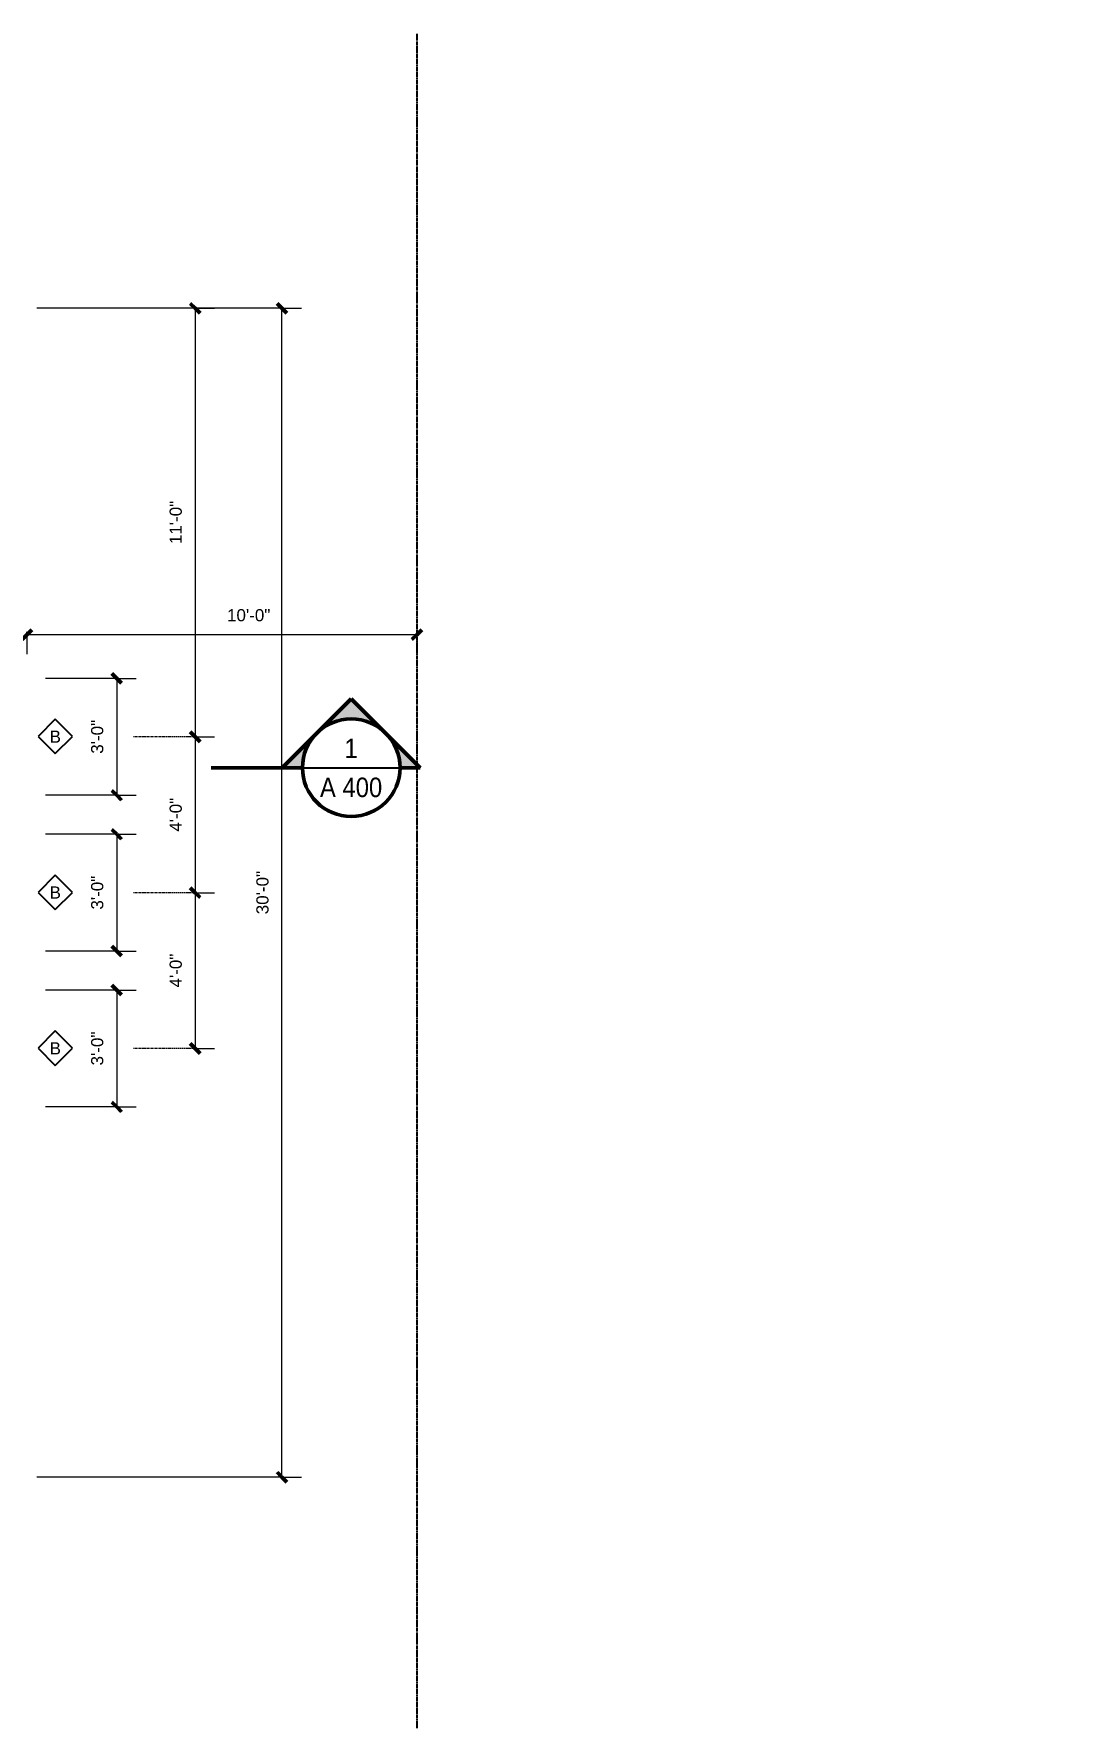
# Model space of a CAD drawing. Header units: inches. Extents: x 556 to 1208, y -588 to -66.
# Drawn here: x 889 to 1208, y -588 to -66 of the extents above; entities that cross this region are included whole.
import ezdxf

# ---------------------------------------------------------------- set-up
doc = ezdxf.new("R2010")
doc.units = ezdxf.units.IN
doc.header["$MEASUREMENT"] = 0
doc.linetypes.add('Center', pattern=[1.25, 0.25, -0.1875, 0.625, -0.1875])
doc.linetypes.add('Double Dash 3_8_', pattern=[1, 0.375, -0.125, 0.125, -0.125, 0.125, -0.125])
for name, color, linetype, lineweight in [('A-ANNO-DIMS', 211, 'Continuous', 13), ('A-ANNO-DIMS-48', 211, 'Continuous', 13), ('A-GLAZ-IDEN', 152, 'Continuous', 25), ('C-PROP-LINE', 91, 'Double Dash 3_8_', 25), ('G-ANNO-SYMB', 111, 'Continuous', 13)]:
    doc.layers.add(name, color=color, linetype=linetype, lineweight=lineweight)
doc.styles.add('Arial', font='arial.ttf', dxfattribs={"height": 3.75})
doc.styles.add('Arial_3', font='arial.ttf', dxfattribs={"width": 0.875, "height": 6})
doc.dimstyles.new('Linear_w__Centerline', dxfattribs={"dimscale": 12, "dimtxt": 3.825973, "dimasz": 0.25, "dimexe": 0.5, "dimexo": 0.25, "dimgap": 0.25, "dimtad": 1, "dimdec": 4, "dimrnd": 0.0625, "dimzin": 3, "dimdsep": 46, "dimlunit": 4, "dimtxsty": 'Arial', "dimblk1": 'OBLIQUE', "dimblk2": 'OBLIQUE', "dimsah": 1, "dimcen": 0.09, "dimazin": 0, "dimtfac": 1, "dimtdec": 4, "dimtix": 1, "dimtmove": 2, "dimatfit": 3, "dimfxl": 1, "dimtvp": 1, "dimfrac": 2, "dimtolj": 1, "dimtzin": 0, "dimarcsym": 2})
doc.dimstyles.new('Linear_w__Centerline_1', dxfattribs={"dimscale": 12, "dimtxt": 3.825973, "dimasz": 0.25, "dimexe": 0.5, "dimexo": 0.25, "dimgap": 0.25, "dimtad": 1, "dimdec": 4, "dimrnd": 0.0625, "dimzin": 3, "dimdsep": 46, "dimlunit": 4, "dimtxsty": 'Arial', "dimblk1": 'OBLIQUE', "dimblk2": 'OBLIQUE', "dimsah": 1, "dimcen": 0.09, "dimazin": 0, "dimtfac": 1, "dimtdec": 4, "dimtix": 1, "dimtmove": 0, "dimatfit": 3, "dimfxl": 1, "dimtvp": 1, "dimfrac": 2, "dimtolj": 1, "dimtzin": 0, "dimarcsym": 2})
doc.dimstyles.new('Linear_w__Centerline_2', dxfattribs={"dimscale": 12, "dimtxt": 3.825973, "dimasz": 0.25, "dimexe": 0.5, "dimexo": 0.25, "dimgap": 0.25, "dimtad": 1, "dimdec": 4, "dimrnd": 0.0625, "dimzin": 3, "dimdsep": 46, "dimlunit": 4, "dimtxsty": 'Arial', "dimblk1": 'OBLIQUE', "dimblk2": 'OBLIQUE', "dimsah": 1, "dimcen": 0.09, "dimazin": 0, "dimtfac": 1, "dimtdec": 4, "dimtix": 1, "dimtmove": 0, "dimatfit": 3, "dimfxl": 1, "dimtvp": 1, "dimfrac": 2, "dimtolj": 1, "dimtzin": 0, "dimarcsym": 2})
doc.dimstyles.new('Linear_w__Centerline_3', dxfattribs={"dimscale": 12, "dimtxt": 3.825973, "dimasz": 0.25, "dimexe": 0.5, "dimexo": 0.25, "dimgap": 0.25, "dimtad": 1, "dimdec": 4, "dimrnd": 0.0625, "dimzin": 3, "dimdsep": 46, "dimlunit": 4, "dimtxsty": 'Arial', "dimblk1": 'OBLIQUE', "dimblk2": 'OBLIQUE', "dimsah": 1, "dimcen": 0.09, "dimazin": 0, "dimtfac": 1, "dimtdec": 4, "dimtix": 1, "dimtmove": 0, "dimatfit": 3, "dimfxl": 1, "dimtvp": 1, "dimfrac": 2, "dimtolj": 1, "dimtzin": 0, "dimarcsym": 2})

# ---------------------------------------------------------------- blocks, each defined once
blk = doc.blocks.new('Family - ___-704231-FLOOR PLAN')
at = {"layer": 'C-PROP-LINE'}
blk.add_line((939.64, 368.72), (1161.48, -103.56), dxfattribs=at)
blk = doc.blocks.new('DIMBLOCK1-FLOOR PLAN')
at = {"layer": 'A-ANNO-DIMS-48', "lineweight": 50}
for p, q in [((887.25, -250.78), (888.75, -249.28)), ((1007.25, -250.78), (1008.75, -249.28)), ((887.25, -250.78), (885.75, -252.28)), ((1007.25, -250.78), (1005.75, -252.28))]:
    blk.add_line(p, q, dxfattribs=at)
at = {"layer": 'A-ANNO-DIMS-48'}
for p, q in [((887.25, -250.78), (887.25, -249.9)), ((1007.25, -250.78), (1007.25, -249.9)), ((1007.25, -250.78), (887.25, -250.78)), ((887.25, -250.78), (887.25, -256.78)), ((1007.25, -250.78), (1007.25, -256.78))]:
    blk.add_line(p, q, dxfattribs=at)
at = {"layer": 'A-ANNO-DIMS-48', "color": 0, "insert": (948.82, -242.91), "char_height": 3.75, "width": 15.9631, "attachment_point": 1, "line_spacing_factor": 0.941778, "style": 'Arial'}
blk.add_mtext('10\'-0"', dxfattribs=at)
blk = doc.blocks.new('_Oblique')
at = {"color": 0, "linetype": 'ByBlock', "lineweight": -2}
blk.add_line((-0.5, -0.5), (0.5, 0.5), dxfattribs=at)
blk = doc.blocks.new('DIMBLOCK2-FLOOR PLAN')
at = {"layer": 'A-ANNO-DIMS-48'}
for p, q in [((939.02, -150.24), (890.25, -150.24)), ((939.02, -150.24), (939.02, -282.24)), ((939.02, -150.24), (945.02, -150.24)), ((939.02, -282.24), (945.02, -282.24))]:
    blk.add_line(p, q, dxfattribs=at)
at = {"layer": 'A-ANNO-DIMS-48', "lineweight": 50}
for p, q in [((939.02, -150.24), (937.52, -148.74)), ((939.02, -150.24), (940.52, -151.74)), ((939.02, -282.24), (937.52, -280.74)), ((939.02, -282.24), (940.52, -283.74))]:
    blk.add_line(p, q, dxfattribs=at)
at = {"layer": 'A-ANNO-DIMS-48', "linetype": 'Center'}
blk.add_line((939.02, -282.24), (919.95, -282.24), dxfattribs=at)
at = {"layer": 'A-ANNO-DIMS-48', "color": 0, "insert": (931.15, -222.89), "char_height": 3.75, "width": 15.9631, "attachment_point": 1, "rotation": 90, "line_spacing_factor": 0.941778, "style": 'Arial'}
blk.add_mtext('11\'-0"', dxfattribs=at)
blk = doc.blocks.new('DIMBLOCK3-FLOOR PLAN')
at = {"layer": 'A-ANNO-DIMS-48', "lineweight": 50}
for p, q in [((939.02, -282.24), (937.52, -280.74)), ((939.02, -282.24), (940.52, -283.74)), ((939.02, -330.24), (937.52, -328.74)), ((939.02, -330.24), (940.52, -331.74))]:
    blk.add_line(p, q, dxfattribs=at)
at = {"layer": 'A-ANNO-DIMS-48', "linetype": 'Center'}
for p, q in [((939.02, -282.24), (919.95, -282.24)), ((939.02, -330.24), (919.95, -330.24))]:
    blk.add_line(p, q, dxfattribs=at)
at = {"layer": 'A-ANNO-DIMS-48'}
for p, q in [((939.02, -282.24), (939.02, -330.24)), ((939.02, -282.24), (945.02, -282.24)), ((939.02, -330.24), (945.02, -330.24))]:
    blk.add_line(p, q, dxfattribs=at)
at = {"layer": 'A-ANNO-DIMS-48', "color": 0, "insert": (931.15, -311.45), "char_height": 3.75, "width": 12.5021, "attachment_point": 1, "rotation": 90, "line_spacing_factor": 0.941778, "style": 'Arial'}
blk.add_mtext('4\'-0"', dxfattribs=at)
blk = doc.blocks.new('DIMBLOCK4-FLOOR PLAN')
at = {"layer": 'A-ANNO-DIMS-48', "linetype": 'Center'}
for p, q in [((939.02, -330.24), (919.95, -330.24)), ((939.02, -378.24), (919.95, -378.24))]:
    blk.add_line(p, q, dxfattribs=at)
at = {"layer": 'A-ANNO-DIMS-48', "lineweight": 50}
for p, q in [((939.02, -330.24), (937.52, -328.74)), ((939.02, -330.24), (940.52, -331.74)), ((939.02, -378.24), (937.52, -376.74)), ((939.02, -378.24), (940.52, -379.74))]:
    blk.add_line(p, q, dxfattribs=at)
at = {"layer": 'A-ANNO-DIMS-48'}
for p, q in [((939.02, -330.24), (939.02, -378.24)), ((939.02, -330.24), (945.02, -330.24)), ((939.02, -378.24), (945.02, -378.24))]:
    blk.add_line(p, q, dxfattribs=at)
at = {"layer": 'A-ANNO-DIMS-48', "color": 0, "insert": (931.15, -359.45), "char_height": 3.75, "width": 12.5021, "attachment_point": 1, "rotation": 90, "line_spacing_factor": 0.941778, "style": 'Arial'}
blk.add_mtext('4\'-0"', dxfattribs=at)
blk = doc.blocks.new('DIMBLOCK5-FLOOR PLAN')
at = {"layer": 'A-ANNO-DIMS-48'}
for p, q in [((914.86, -264.24), (893, -264.24)), ((914.86, -264.24), (914.86, -300.24)), ((914.86, -264.24), (920.86, -264.24)), ((914.86, -300.24), (893, -300.24)), ((914.86, -300.24), (920.86, -300.24))]:
    blk.add_line(p, q, dxfattribs=at)
at = {"layer": 'A-ANNO-DIMS-48', "lineweight": 50}
for p, q in [((914.86, -264.24), (913.36, -262.74)), ((914.86, -264.24), (916.36, -265.74)), ((914.86, -300.24), (913.36, -298.74)), ((914.86, -300.24), (916.36, -301.74))]:
    blk.add_line(p, q, dxfattribs=at)
at = {"layer": 'A-ANNO-DIMS-48', "color": 0, "insert": (906.99, -287.45), "char_height": 3.75, "width": 12.5021, "attachment_point": 1, "rotation": 90, "line_spacing_factor": 0.941778, "style": 'Arial'}
blk.add_mtext('3\'-0"', dxfattribs=at)
blk = doc.blocks.new('Window Tag 5-64 inch - Window Tag 5-64 inch-591583-FLOOR PLAN')
at = {"layer": 'A-GLAZ-IDEN'}
for p, q in [((0, 0.113), (-0.11, 0.002)), ((0.11, 0.002), (0, 0.113)), ((-0.11, 0.002), (0, -0.108)), ((0, -0.108), (0.11, 0.002))]:
    blk.add_line(p, q, dxfattribs=at)
blk = doc.blocks.new('DIMBLOCK6-FLOOR PLAN')
at = {"layer": 'A-ANNO-DIMS-48'}
for p, q in [((914.86, -312.24), (893, -312.24)), ((914.86, -312.24), (914.86, -348.24)), ((914.86, -312.24), (920.86, -312.24)), ((914.86, -348.24), (893, -348.24)), ((914.86, -348.24), (920.86, -348.24))]:
    blk.add_line(p, q, dxfattribs=at)
at = {"layer": 'A-ANNO-DIMS-48', "lineweight": 50}
for p, q in [((914.86, -312.24), (913.36, -310.74)), ((914.86, -312.24), (916.36, -313.74)), ((914.86, -348.24), (913.36, -346.74)), ((914.86, -348.24), (916.36, -349.74))]:
    blk.add_line(p, q, dxfattribs=at)
at = {"layer": 'A-ANNO-DIMS-48', "color": 0, "insert": (906.99, -335.45), "char_height": 3.75, "width": 12.5021, "attachment_point": 1, "rotation": 90, "line_spacing_factor": 0.941778, "style": 'Arial'}
blk.add_mtext('3\'-0"', dxfattribs=at)
blk = doc.blocks.new('DIMBLOCK7-FLOOR PLAN')
at = {"layer": 'A-ANNO-DIMS-48', "lineweight": 50}
for p, q in [((914.86, -360.24), (913.36, -358.74)), ((914.86, -360.24), (916.36, -361.74)), ((914.86, -396.24), (913.36, -394.74)), ((914.86, -396.24), (916.36, -397.74))]:
    blk.add_line(p, q, dxfattribs=at)
at = {"layer": 'A-ANNO-DIMS-48'}
for p, q in [((914.86, -360.24), (893, -360.24)), ((914.86, -360.24), (914.86, -396.24)), ((914.86, -360.24), (920.86, -360.24)), ((914.86, -396.24), (893, -396.24)), ((914.86, -396.24), (920.86, -396.24))]:
    blk.add_line(p, q, dxfattribs=at)
at = {"layer": 'A-ANNO-DIMS-48', "color": 0, "insert": (906.99, -383.45), "char_height": 3.75, "width": 12.5021, "attachment_point": 1, "rotation": 90, "line_spacing_factor": 0.941778, "style": 'Arial'}
blk.add_mtext('3\'-0"', dxfattribs=at)
blk = doc.blocks.new('Section - Section Head-237414-FLOOR PLAN')
at = {"layer": 'G-ANNO-SYMB'}
h = blk.add_hatch(color=256, dxfattribs=at)
edge = h.paths.add_edge_path()
edge.add_line((-0.313, 0.442), (-0.092, 0.221))
edge.add_arc((-0.313, 0), 0.312, 45, 135)
edge.add_line((-0.533, 0.221), (-0.313, 0.442))
h = blk.add_hatch(color=256, dxfattribs=at)
edge = h.paths.add_edge_path()
edge.add_line((-0.754, 0), (-0.533, 0.221))
edge.add_arc((-0.313, 0), 0.312, 135, 180)
edge.add_line((-0.625, 0), (-0.754, 0))
h = blk.add_hatch(color=256, dxfattribs=at)
edge = h.paths.add_edge_path()
edge.add_line((0.129, 0), (0, 0))
edge.add_arc((-0.313, 0), 0.312, 360, 405)
edge.add_line((-0.092, 0.221), (0.129, 0))
at = {"layer": 'G-ANNO-SYMB', "lineweight": 50}
for p, q in [((-0.754, 0), (-0.313, 0.442)), ((-0.313, 0.442), (0.129, 0)), ((-0.625, 0), (-0.754, 0)), ((0.129, 0), (0, 0))]:
    blk.add_line(p, q, dxfattribs=at)
at = {"layer": 'G-ANNO-SYMB', "lineweight": 25}
for p, q in [((-0.313, 0.442), (-0.533, 0.221)), ((-0.092, 0.221), (-0.313, 0.442)), ((-0.533, 0.221), (-0.754, 0)), ((0.129, 0), (-0.092, 0.221)), ((-0.754, 0), (-0.625, 0)), ((0, 0), (0.129, 0))]:
    blk.add_line(p, q, dxfattribs=at)
at = {"layer": 'G-ANNO-SYMB', "lineweight": 50}
for start, end in [(0, 180), (180, 360)]:
    blk.add_arc((-0.313, 0), 0.313, start, end, dxfattribs=at)
at = {"layer": 'G-ANNO-SYMB', "lineweight": 25}
for start, end in [(135, 180), (45, 135), (360, 45)]:
    blk.add_arc((-0.313, 0), 0.312, start, end, dxfattribs=at)
blk = doc.blocks.new('DIMBLOCK18-FLOOR PLAN')
at = {"layer": 'A-ANNO-DIMS-48'}
for p, q in [((965.72, -150.24), (890.25, -150.24)), ((965.72, -510.24), (965.72, -150.24)), ((965.72, -150.24), (971.72, -150.24)), ((965.72, -510.24), (890.25, -510.24)), ((965.72, -510.24), (971.72, -510.24))]:
    blk.add_line(p, q, dxfattribs=at)
at = {"layer": 'A-ANNO-DIMS-48', "lineweight": 50}
for p, q in [((965.72, -150.24), (964.22, -148.74)), ((965.72, -150.24), (967.22, -151.74)), ((965.72, -510.24), (964.22, -508.74)), ((965.72, -510.24), (967.22, -511.74))]:
    blk.add_line(p, q, dxfattribs=at)
at = {"layer": 'A-ANNO-DIMS-48', "color": 0, "insert": (957.85, -336.89), "char_height": 3.75, "width": 15.9631, "attachment_point": 1, "rotation": 90, "line_spacing_factor": 0.941778, "style": 'Arial'}
blk.add_mtext('30\'-0"', dxfattribs=at)

msp = doc.modelspace()

# ---------------------------------------------------------------- linework, layer by layer
at = {"layer": 'G-ANNO-SYMB', "lineweight": 50}
msp.add_line((943.91559, -291.74746), (972.0441, -291.74746), dxfattribs=at)
at = {"layer": 'G-ANNO-SYMB', "lineweight": 25}
msp.add_line((972.0441, -291.74746), (1002.0441, -291.74746), dxfattribs=at)

# ---------------------------------------------------------------- block references
at = {"layer": 'A-GLAZ-IDEN', "xscale": 47.99999999999996, "yscale": 47.99999999999996, "zscale": 47.99999999999996}
for p in [(895.95904, -282.24166), (895.95904, -330.24166), (895.95904, -378.24166)]:
    msp.add_blockref('Window Tag 5-64 inch - Window Tag 5-64 inch-591583-FLOOR PLAN', p, dxfattribs=at)
at = {"layer": 'C-PROP-LINE', "rotation": 334.8400000000001}
msp.add_blockref('Family - ___-704231-FLOOR PLAN', (0, 0), dxfattribs=at)
at = {"layer": 'G-ANNO-SYMB', "lineweight": 25, "extrusion": (0, 0, -1), "xscale": 47.99999999999996, "yscale": 47.99999999999996, "zscale": 47.99999999999996}
msp.add_blockref('Section - Section Head-237414-FLOOR PLAN', (-972.0441, -291.74746), dxfattribs=at)

# ---------------------------------------------------------------- texts
at = {"layer": 'A-GLAZ-IDEN', "lineweight": 13, "char_height": 3.75, "width": 4.3935, "attachment_point": 1, "style": 'Arial'}
for insert in [(894.21874, -280.30844), (894.21874, -328.30844), (894.21874, -376.30844)]:
    msp.add_mtext('B', dxfattribs=dict(at, insert=insert))
at = {"layer": 'G-ANNO-SYMB', "char_height": 6, "attachment_point": 1, "style": 'Arial_3'}
for s, insert, width in [('1', (984.97702, -282.79064), 4.9048125), ('A 400', (977.43686, -294.807), 23.1984375)]:
    msp.add_mtext(s, dxfattribs=dict(at, insert=insert, width=width))

# ---------------------------------------------------------------- dimensions: what is measured, and where the dimension line sits
at = {"layer": 'A-ANNO-DIMS'}
for base, p1, p2, dimstyle, override, picture, middle in [((939.02019, -282.24166), (887.25409, -150.24166), (916.95365, -282.24166), 'Linear_w__Centerline_1', {"dimpost": '<>', "dimfxl": 135.299902}, 'DIMBLOCK2-FLOOR PLAN', (934.10554, -216.24166)), ((965.71756, -150.24166), (887.25409, -510.24166), (887.25409, -150.24166), 'Linear_w__Centerline_3', {"dimpost": '<>', "dimfxl": 360}, 'DIMBLOCK18-FLOOR PLAN', (960.80163, -330.24166)), ((914.85859, -300.24166), (890.00409, -264.24166), (890.00409, -300.24166), 'Linear_w__Centerline_3', {"dimpost": '<>', "dimfxl": 36}, 'DIMBLOCK5-FLOOR PLAN', (909.94266, -282.24166)), ((939.02019, -330.24166), (916.95365, -282.24166), (916.95365, -330.24166), 'Linear_w__Centerline_2', {"dimpost": '<>', "dimfxl": 48}, 'DIMBLOCK3-FLOOR PLAN', (934.10554, -306.24166)), ((914.85859, -348.24166), (890.00409, -312.24166), (890.00409, -348.24166), 'Linear_w__Centerline_3', {"dimpost": '<>', "dimfxl": 36}, 'DIMBLOCK6-FLOOR PLAN', (909.94266, -330.24166)), ((939.02019, -378.24166), (916.95365, -330.24166), (916.95365, -378.24166), 'Linear_w__Centerline_2', {"dimpost": '<>', "dimfxl": 48}, 'DIMBLOCK4-FLOOR PLAN', (934.10554, -354.24166)), ((914.85859, -396.24166), (890.00409, -360.24166), (890.00409, -396.24166), 'Linear_w__Centerline_3', {"dimpost": '<>', "dimfxl": 36}, 'DIMBLOCK7-FLOOR PLAN', (909.94266, -378.24166))]:
    dim = msp.add_linear_dim(base=base, p1=p1, p2=p2, angle=90, dimstyle=dimstyle, override=override, dxfattribs=at)
    dim.commit()
    dim.dimension.update_dxf_attribs({"geometry": picture, "text_midpoint": middle})
dim = msp.add_linear_dim(base=(887.25409, -250.77634), p1=(1007.25409, -252.89766), p2=(887.25409, -252.89766), dimstyle='Linear_w__Centerline', override={"dimpost": '<>', "dimfxl": 120}, dxfattribs=at)
dim.commit()
dim.dimension.update_dxf_attribs({"geometry": 'DIMBLOCK1-FLOOR PLAN', "text_midpoint": (956.7995, -245.40798), "dimtype": 160, "text_rotation": 360})

doc.saveas('drawing.dxf')
